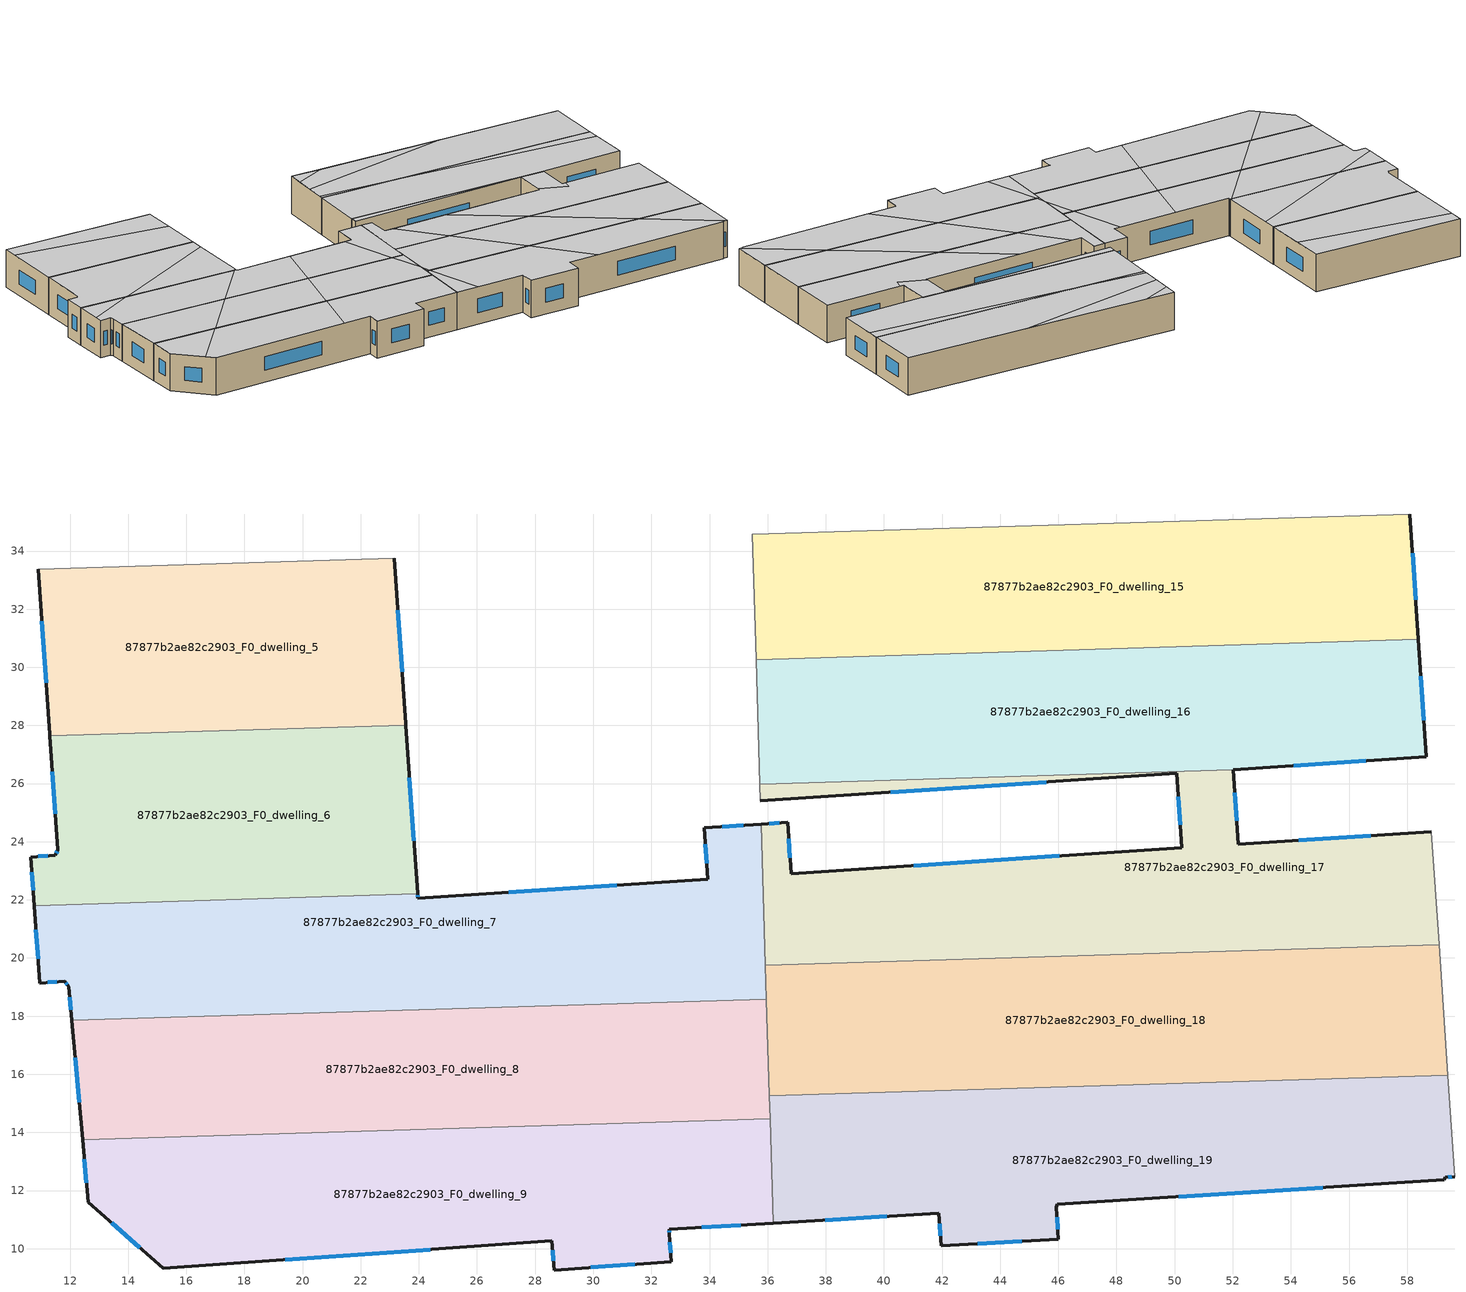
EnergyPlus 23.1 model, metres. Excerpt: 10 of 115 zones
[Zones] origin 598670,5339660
87877b2ae82c2903_F0_dwelling_15
 floor ground (EU_floor_Construction): 58.09,35.27 58.39,30.96 35.6,30.27 35.47,34.58 z0
 wall outside (EU_wall_Construction): 58.39,30.96 58.09,35.27 z0:3
 wall to 87877b2ae82c2903_F0_dwelling_14 (EU_wall_Construction): 58.09,35.27 35.47,34.58 z0:3
 wall to 87877b2ae82c2903_F0_dwelling_16 (EU_wall_Construction): 35.6,30.27 58.39,30.96 z0:3
 wall to 87877b2ae82c2903_F0_dwelling_13 (EU_wall_Construction): 35.47,34.58 35.6,30.27 z0:3
 window (EU_Window_Construction): 58.29,32.32 58.19,33.92 z0.94:2.06
 ceiling to 87877b2ae82c2903_F1_dwelling_12 (EU_floor_Construction): 58.39,30.96 58.09,35.27 47.97,34.96 35.55,31.99 35.59,30.57 41.18,30.44 z3
 ceiling to 87877b2ae82c2903_F1_dwelling_13 (EU_floor_Construction): 47.97,34.96 37.88,34.65 35.51,33.44 35.55,31.99 z3
 ceiling to 87877b2ae82c2903_F1_dwelling_11 (EU_floor_Construction): 41.18,30.44 35.59,30.57 35.6,30.27 z3
 ceiling to 87877b2ae82c2903_F1_dwelling_14 (EU_floor_Construction): 37.88,34.65 35.47,34.58 35.51,33.44 z3
87877b2ae82c2903_F0_dwelling_16
 floor ground (EU_floor_Construction): 58.39,30.96 58.66,26.92 52.01,26.48 35.73,25.98 35.6,30.27 z0
 wall outside (EU_wall_Construction): 52.01,26.48 58.66,26.92 58.39,30.96 z0:3
 wall to 87877b2ae82c2903_F0_dwelling_17 (EU_wall_Construction): 35.73,25.98 52.01,26.48 z0:3
 wall to 87877b2ae82c2903_F0_dwelling_13 (EU_wall_Construction): 35.6,30.27 35.73,25.98 z0:3
 window (EU_Window_Construction): 58.57,28.18 58.47,29.7 / 54.09,26.62 56.58,26.78 z0.94:2.06
 ceiling to 87877b2ae82c2903_F1_dwelling_11 (EU_floor_Construction): 58.66,26.92 58.45,30.03 41.18,30.44 35.6,30.27 35.73,25.98 52.01,26.48 z3
 ceiling to 87877b2ae82c2903_F1_dwelling_12 (EU_floor_Construction): 58.45,30.03 58.39,30.96 41.18,30.44 z3
87877b2ae82c2903_F0_dwelling_17
 floor ground (EU_floor_Construction): 58.83,24.35 59.1,20.46 35.92,19.75 35.78,24.6 36.68,24.66 36.8,22.9 50.25,23.79 50.07,26.35 35.75,25.4 35.73,25.98 52.01,26.48 52.18,23.91 z0
 wall outside (EU_wall_Construction): 35.75,25.4 50.07,26.35 50.25,23.79 36.8,22.9 36.68,24.66 35.78,24.6 / 58.83,24.35 52.18,23.91 52.01,26.48 z0:3
 wall to 87877b2ae82c2903_F0_dwelling_18 (EU_wall_Construction): 35.92,19.75 59.1,20.46 z0:3
 wall adiabatic (EU_wall_Construction): 59.1,20.46 58.83,24.35 z0:3
 wall to 87877b2ae82c2903_F0_dwelling_7 (EU_wall_Construction): 35.78,24.6 35.92,19.75 z0:3
 wall to 87877b2ae82c2903_F0_dwelling_13 (EU_wall_Construction): 35.73,25.98 35.75,25.4 z0:3
 window (EU_Window_Construction): 36.4,24.64 36.06,24.62 / 36.77,23.45 36.72,24.11 / 46.03,23.51 41.02,23.18 / 50.13,25.54 50.19,24.59 / 40.24,25.7 45.58,26.05 / 52.13,24.72 52.06,25.68 / 56.75,24.21 54.27,24.05 z0.94:2.06
 ceiling to 87877b2ae82c2903_F1_dwelling_10 (EU_floor_Construction): 59.1,20.46 58.83,24.35 52.5,23.93 52.4,23.24 50.23,23.96 50.25,23.79 42.13,23.25 47.21,20.09 z3
 ceiling to 87877b2ae82c2903_F1_dwelling_9 (EU_floor_Construction): 47.21,20.09 42.13,23.25 37.57,22.95 40.51,19.89 z3
 ceiling to 87877b2ae82c2903_F1_dwelling_11 (EU_floor_Construction): 52.4,23.24 52.5,23.93 52.18,23.91 52.01,26.48 35.73,25.98 35.75,25.4 50.07,26.35 50.23,23.96 z3
 ceiling to 87877b2ae82c2903_F1_dwelling_8 (EU_floor_Construction): 40.51,19.89 37.57,22.95 36.8,22.9 36.68,24.66 35.78,24.6 35.92,19.75 z3
87877b2ae82c2903_F0_dwelling_18
 floor ground (EU_floor_Construction): 59.1,20.46 59.4,15.97 36.06,15.26 35.92,19.75 z0
 wall adiabatic (EU_wall_Construction): 59.4,15.97 59.1,20.46 z0:3
 wall to 87877b2ae82c2903_F0_dwelling_19 (EU_wall_Construction): 36.06,15.26 59.4,15.97 z0:3
 wall to 87877b2ae82c2903_F0_dwelling_8 (EU_wall_Construction): 35.96,18.58 36.06,15.26 z0:3
 wall to 87877b2ae82c2903_F0_dwelling_7 (EU_wall_Construction): 35.92,19.75 35.96,18.58 z0:3
 ceiling to 87877b2ae82c2903_F1_dwelling_9 (EU_floor_Construction): 54.12,15.81 47.21,20.09 40.51,19.89 44.71,15.52 z3
 ceiling to 87877b2ae82c2903_F1_dwelling_10 (EU_floor_Construction): 59.4,15.97 59.1,20.46 47.21,20.09 54.12,15.81 z3
 ceiling to 87877b2ae82c2903_F1_dwelling_8 (EU_floor_Construction): 44.71,15.52 40.51,19.89 35.92,19.75 36.04,15.98 36.33,15.27 z3
 ceiling to 87877b2ae82c2903_F1_dwelling_7 (EU_floor_Construction): 36.33,15.27 36.04,15.98 36.06,15.26 z3
87877b2ae82c2903_F0_dwelling_19
 floor ground (EU_floor_Construction): 59.4,15.97 59.64,12.47 59.3,12.46 59.28,12.37 45.96,11.52 45.94,11.42 46,10.33 41.96,10.1 41.89,11.21 36.2,10.88 36.06,15.26 z0
 wall outside (EU_wall_Construction): 36.2,10.88 41.89,11.21 41.96,10.1 46,10.33 45.94,11.42 45.96,11.52 59.28,12.37 59.3,12.46 59.64,12.47 z0:3
 wall adiabatic (EU_wall_Construction): 59.64,12.47 59.4,15.97 z0:3
 wall to 87877b2ae82c2903_F0_dwelling_9 (EU_wall_Construction): 36.09,14.46 36.2,10.88 z0:3
 wall to 87877b2ae82c2903_F0_dwelling_8 (EU_wall_Construction): 36.06,15.26 36.09,14.46 z0:3
 window (EU_Window_Construction): 50.13,11.79 55.1,12.1 / 45.98,10.67 45.96,11.08 / 43.23,10.17 44.74,10.25 / 41.91,10.86 41.94,10.45 / 37.98,10.98 40.1,11.11 / 59.41,12.46 59.53,12.47 z0.94:2.06
 ceiling to 87877b2ae82c2903_F1_dwelling_8 (EU_floor_Construction): 48.4,11.68 44.71,15.52 36.33,15.27 38.05,10.99 41.89,11.21 41.96,10.1 46,10.33 45.94,11.42 45.96,11.52 z3
 ceiling to 87877b2ae82c2903_F1_dwelling_9 (EU_floor_Construction): 59.28,12.37 59.3,12.46 59.5,12.47 54.12,15.81 44.71,15.52 48.4,11.68 z3
 ceiling to 87877b2ae82c2903_F1_dwelling_7 (EU_floor_Construction): 38.05,10.99 36.33,15.27 36.06,15.26 36.2,10.88 z3
 ceiling to 87877b2ae82c2903_F1_dwelling_10 (EU_floor_Construction): 59.64,12.47 59.4,15.97 54.12,15.81 59.5,12.47 z3
87877b2ae82c2903_F0_dwelling_5
 floor ground (EU_floor_Construction): 23.15,33.75 23.55,28.06 23.55,28.01 11.31,27.64 11.31,27.69 10.91,33.37 z0
 wall outside (EU_wall_Construction): 23.55,28.01 23.55,28.06 23.15,33.75 / 10.91,33.37 11.31,27.69 11.31,27.64 z0:3
 wall to 87877b2ae82c2903_F0_dwelling_4 (EU_wall_Construction): 23.15,33.75 10.91,33.37 z0:3
 wall to 87877b2ae82c2903_F0_dwelling_6 (EU_wall_Construction): 11.31,27.64 23.55,28.01 z0:3
 window (EU_Window_Construction): 23.42,29.84 23.27,31.97 / 11.03,31.59 11.18,29.47 z0.94:2.06
 ceiling to 87877b2ae82c2903_F1_dwelling_4 (EU_floor_Construction): 23.55,28.01 23.32,31.26 10.98,32.27 11.31,27.64 z3
 ceiling to 87877b2ae82c2903_F1_dwelling_3 (EU_floor_Construction): 23.32,31.26 23.15,33.75 10.91,33.37 10.98,32.27 z3
87877b2ae82c2903_F0_dwelling_6
 floor ground (EU_floor_Construction): 23.55,28.01 23.96,22.2 10.77,21.8 10.65,23.47 11.49,23.54 11.58,23.73 11.31,27.64 z0
 wall outside (EU_wall_Construction): 11.31,27.64 11.58,23.73 11.49,23.54 10.65,23.47 10.77,21.8 / 23.96,22.2 23.55,28.01 z0:3
 wall to 87877b2ae82c2903_F0_dwelling_7 (EU_wall_Construction): 10.77,21.8 23.96,22.2 z0:3
 window (EU_Window_Construction): 10.69,22.95 10.73,22.32 / 11.23,23.51 10.91,23.49 / 11.55,23.67 11.52,23.6 / 11.39,26.41 11.5,24.95 / 23.83,24.02 23.68,26.19 z0.94:2.06
 ceiling to 87877b2ae82c2903_F1_dwelling_4 (EU_floor_Construction): 23.62,26.99 23.55,28.01 11.31,27.64 11.58,23.73 11.49,23.54 10.65,23.47 10.77,21.8 14.74,21.92 z3
 ceiling to 87877b2ae82c2903_F1_dwelling_5 (EU_floor_Construction): 23.81,22.2 23.95,22.38 23.62,26.99 14.74,21.92 z3
 ceiling to 87877b2ae82c2903_F1_dwelling_6 (EU_floor_Construction): 23.96,22.2 23.95,22.38 23.81,22.2 z3
87877b2ae82c2903_F0_dwelling_7
 floor ground (EU_floor_Construction): 35.78,24.6 35.96,18.58 12.06,17.85 11.95,19.01 11.81,19.2 10.96,19.14 10.77,21.8 23.96,22.2 23.97,22.05 33.94,22.71 33.82,24.47 z0
 wall outside (EU_wall_Construction): 35.78,24.6 33.82,24.47 33.94,22.71 23.97,22.05 23.96,22.2 / 10.77,21.8 10.96,19.14 11.81,19.2 11.95,19.01 12.06,17.85 z0:3
 wall to 87877b2ae82c2903_F0_dwelling_8 (EU_wall_Construction): 12.06,17.85 35.96,18.58 z0:3
 window (EU_Window_Construction): 23.97,22.1 23.96,22.16 / 30.81,22.5 27.09,22.26 / 33.85,23.92 33.9,23.26 / 35.16,24.56 34.43,24.51 / 11.99,18.65 12.03,18.21 / 11.86,19.14 11.91,19.07 / 11.23,19.16 11.54,19.18 / 10.83,20.96 10.9,19.97 z0.94:2.06
 ceiling to 87877b2ae82c2903_F1_dwelling_5 (EU_floor_Construction): 20.78,18.12 23.81,22.2 14.74,21.92 10.92,19.74 10.96,19.14 11.81,19.2 11.95,19.01 12.06,17.85 z3
 ceiling to 87877b2ae82c2903_F1_dwelling_8 (EU_floor_Construction): 35.96,18.58 35.78,24.6 33.82,24.47 33.94,22.71 33.35,22.67 35,18.55 z3
 ceiling to 87877b2ae82c2903_F1_dwelling_4 (EU_floor_Construction): 14.74,21.92 10.77,21.8 10.92,19.74 z3
 ceiling to 87877b2ae82c2903_F1_dwelling_7 (EU_floor_Construction): 35,18.55 33.35,22.67 28.6,22.36 27.86,18.33 z3
 ceiling to 87877b2ae82c2903_F1_dwelling_6 (EU_floor_Construction): 27.86,18.33 28.6,22.36 23.97,22.05 23.96,22.2 23.81,22.2 20.78,18.12 z3
87877b2ae82c2903_F0_dwelling_8
 floor ground (EU_floor_Construction): 35.96,18.58 36.09,14.46 12.43,13.74 12.06,17.85 z0
 wall outside (EU_wall_Construction): 12.06,17.85 12.43,13.74 z0:3
 wall to 87877b2ae82c2903_F0_dwelling_9 (EU_wall_Construction): 12.43,13.74 36.09,14.46 z0:3
 window (EU_Window_Construction): 12.18,16.56 12.31,15.03 z0.94:2.06
 ceiling to 87877b2ae82c2903_F1_dwelling_7 (EU_floor_Construction): 36.09,14.46 36.04,15.98 35,18.55 27.86,18.33 27.11,14.19 z3
 ceiling to 87877b2ae82c2903_F1_dwelling_5 (EU_floor_Construction): 17.65,13.9 20.78,18.12 12.06,17.85 12.43,13.74 z3
 ceiling to 87877b2ae82c2903_F1_dwelling_6 (EU_floor_Construction): 27.11,14.19 27.86,18.33 20.78,18.12 17.65,13.9 z3
 ceiling to 87877b2ae82c2903_F1_dwelling_8 (EU_floor_Construction): 36.04,15.98 35.96,18.58 35,18.55 z3
87877b2ae82c2903_F0_dwelling_9
 floor ground (EU_floor_Construction): 36.09,14.46 36.2,10.88 32.62,10.67 32.61,10.52 32.69,9.56 28.65,9.27 28.58,10.26 15.21,9.32 12.62,11.6 12.43,13.74 z0
 wall outside (EU_wall_Construction): 12.43,13.74 12.62,11.6 15.21,9.32 28.58,10.26 28.65,9.27 32.69,9.56 32.61,10.52 32.62,10.67 36.2,10.88 z0:3
 window (EU_Window_Construction): 33.74,10.74 35.07,10.81 / 32.61,10.57 32.62,10.62 / 32.66,9.86 32.63,10.22 / 29.92,9.36 31.42,9.47 / 28.6,9.95 28.63,9.58 / 19.4,9.62 24.39,9.97 / 13.43,10.88 14.4,10.03 / 12.49,13.07 12.56,12.27 z0.94:2.06
 ceiling to 87877b2ae82c2903_F1_dwelling_6 (EU_floor_Construction): 26.36,10.11 27.11,14.19 17.65,13.9 14.63,9.83 15.21,9.32 z3
 ceiling to 87877b2ae82c2903_F1_dwelling_7 (EU_floor_Construction): 36.2,10.88 36.09,14.46 27.11,14.19 26.36,10.11 28.58,10.26 28.65,9.27 32.69,9.56 32.61,10.52 32.62,10.67 z3
 ceiling to 87877b2ae82c2903_F1_dwelling_5 (EU_floor_Construction): 14.63,9.83 17.65,13.9 12.43,13.74 12.62,11.6 z3
[Building]
EU S2 Campaign: North Axis=0; Terrain=City; Solar Distribution=FullExterior
[Site:Location]
Vienna: Latitude=48; Longitude=16.5; Time Zone=1; Elevation=183
[SizingPeriod:WeatherFileDays]
AnnualSizingPeriod: Begin Month=1; Begin Day of Month=1; End Month=12; End Day of Month=31; Day of Week for Start Day=Monday; Use Weather File Daylight Saving Period=No; Use Weather File Rain and Snow Indicators=No
[MATERIAL]
EU_InternalMass_Material: Roughness=MediumRough; Thickness=0.1; Conductivity=1; Density=1800; Specific Heat=900; Thermal Absorptance=0.9; Solar Absorptance=0.7; Visible Absorptance=0.7
[MATERIAL:NOMASS] Roughness=MediumRough; Thermal Absorptance=0.9; Solar Absorptance=0.7; Visible Absorptance=0.7
Name | Thermal Resistance
EU_wall_NoMass | 0.914258
EU_floor_NoMass | 1.09711
[WINDOWMATERIAL:SIMPLEGLAZINGSYSTEM]
EU_Window_SimpleGlazing: UFactor=2.09642; Solar Heat Gain Coefficient=0.65; Visible Transmittance=0.65
[CONSTRUCTION]
EU_wall_Construction: EU_wall_NoMass
EU_floor_Construction: EU_floor_NoMass
EU_Window_Construction: EU_Window_SimpleGlazing
EU_InternalMass_Construction: EU_InternalMass_Material
[ZONE] Type=1; Multiplier=1; Ceiling Height=autocalculate; Floor Area=autocalculate; Part of Total Floor Area=Yes
Name | Volume
87877b2ae82c2903_F0_dwelling_15 | 294.027
87877b2ae82c2903_F0_dwelling_16 | 291.885
87877b2ae82c2903_F0_dwelling_17 | 276.716
87877b2ae82c2903_F0_dwelling_18 | 313.54
87877b2ae82c2903_F0_dwelling_19 | 294.031
87877b2ae82c2903_F0_dwelling_5 | 211
87877b2ae82c2903_F0_dwelling_6 | 218.774
87877b2ae82c2903_F0_dwelling_7 | 307.301
87877b2ae82c2903_F0_dwelling_8 | 294.052
87877b2ae82c2903_F0_dwelling_9 | 294.053
[INTERNALMASS] Construction=EU_InternalMass_Construction
Name | Zone or ZoneList | Surface Area
87877b2ae82c2903_F0_dwelling_5_EU_InternalMass | 87877b2ae82c2903_F0_dwelling_5 | 70.3368
87877b2ae82c2903_F0_dwelling_6_EU_InternalMass | 87877b2ae82c2903_F0_dwelling_6 | 72.9208
87877b2ae82c2903_F0_dwelling_7_EU_InternalMass | 87877b2ae82c2903_F0_dwelling_7 | 102.43
87877b2ae82c2903_F0_dwelling_8_EU_InternalMass | 87877b2ae82c2903_F0_dwelling_8 | 98.0174
87877b2ae82c2903_F0_dwelling_9_EU_InternalMass | 87877b2ae82c2903_F0_dwelling_9 | 98.0175
87877b2ae82c2903_F0_dwelling_15_EU_InternalMass | 87877b2ae82c2903_F0_dwelling_15 | 98.0087
87877b2ae82c2903_F0_dwelling_16_EU_InternalMass | 87877b2ae82c2903_F0_dwelling_16 | 97.295
87877b2ae82c2903_F0_dwelling_17_EU_InternalMass | 87877b2ae82c2903_F0_dwelling_17 | 92.2386
87877b2ae82c2903_F0_dwelling_18_EU_InternalMass | 87877b2ae82c2903_F0_dwelling_18 | 104.513
87877b2ae82c2903_F0_dwelling_19_EU_InternalMass | 87877b2ae82c2903_F0_dwelling_19 | 98.0105
[OTHEREQUIPMENT] Fuel Type=Electricity; Design Level Calculation Method=Watts/Area; Power per Zone Floor Area=1; Fraction Latent=0; Fraction Radiant=0; Fraction Lost=0; Carbon Dioxide Generation Rate=0; EndUse Subcategory=EU_Step8_InternalGains
Name | Zone or ZoneList or Space or SpaceList | Schedule
EU_Step8_InternalGain_87877b2ae82c2903_F0_dwelling_5_f000 | 87877b2ae82c2903_F0_dwelling_5 | EU_Step8_GainSchedule_87877b2ae82c2903_F0_dwelling_5_f000
EU_Step8_InternalGain_87877b2ae82c2903_F0_dwelling_6_f000 | 87877b2ae82c2903_F0_dwelling_6 | EU_Step8_GainSchedule_87877b2ae82c2903_F0_dwelling_6_f000
EU_Step8_InternalGain_87877b2ae82c2903_F0_dwelling_7_f000 | 87877b2ae82c2903_F0_dwelling_7 | EU_Step8_GainSchedule_87877b2ae82c2903_F0_dwelling_7_f000
EU_Step8_InternalGain_87877b2ae82c2903_F0_dwelling_8_f000 | 87877b2ae82c2903_F0_dwelling_8 | EU_Step8_GainSchedule_87877b2ae82c2903_F0_dwelling_8_f000
EU_Step8_InternalGain_87877b2ae82c2903_F0_dwelling_9_f000 | 87877b2ae82c2903_F0_dwelling_9 | EU_Step8_GainSchedule_87877b2ae82c2903_F0_dwelling_9_f000
EU_Step8_InternalGain_87877b2ae82c2903_F0_dwelling_15_f000 | 87877b2ae82c2903_F0_dwelling_15 | EU_Step8_GainSchedule_87877b2ae82c2903_F0_dwelling_15_f000
EU_Step8_InternalGain_87877b2ae82c2903_F0_dwelling_16_f000 | 87877b2ae82c2903_F0_dwelling_16 | EU_Step8_GainSchedule_87877b2ae82c2903_F0_dwelling_16_f000
EU_Step8_InternalGain_87877b2ae82c2903_F0_dwelling_17_f000 | 87877b2ae82c2903_F0_dwelling_17 | EU_Step8_GainSchedule_87877b2ae82c2903_F0_dwelling_17_f000
EU_Step8_InternalGain_87877b2ae82c2903_F0_dwelling_18_f000 | 87877b2ae82c2903_F0_dwelling_18 | EU_Step8_GainSchedule_87877b2ae82c2903_F0_dwelling_18_f000
EU_Step8_InternalGain_87877b2ae82c2903_F0_dwelling_19_f000 | 87877b2ae82c2903_F0_dwelling_19 | EU_Step8_GainSchedule_87877b2ae82c2903_F0_dwelling_19_f000
[ZONEVENTILATION:DESIGNFLOWRATE] Schedule=EU_AlwaysOn; Design Flow Rate Calculation Method=AirChanges/Hour; Air Changes per Hour=0.546891; Ventilation Type=Natural; Fan Pressure Rise=0; Fan Total Efficiency=1; Constant Term Coefficient=1; Temperature Term Coefficient=0; Velocity Term Coefficient=0; Velocity Squared Term Coefficient=0; Minimum Indoor Temperature=-100; Maximum Indoor Temperature=100; Delta Temperature=-100; Minimum Outdoor Temperature=-100; Maximum Outdoor Temperature=100; Maximum Wind Speed=40
Name | Zone or ZoneList or Space or SpaceList
EU_ConstantAir_87877b2ae82c2903_F0_dwelling_5 | 87877b2ae82c2903_F0_dwelling_5
EU_ConstantAir_87877b2ae82c2903_F0_dwelling_6 | 87877b2ae82c2903_F0_dwelling_6
EU_ConstantAir_87877b2ae82c2903_F0_dwelling_7 | 87877b2ae82c2903_F0_dwelling_7
EU_ConstantAir_87877b2ae82c2903_F0_dwelling_8 | 87877b2ae82c2903_F0_dwelling_8
EU_ConstantAir_87877b2ae82c2903_F0_dwelling_9 | 87877b2ae82c2903_F0_dwelling_9
EU_ConstantAir_87877b2ae82c2903_F0_dwelling_15 | 87877b2ae82c2903_F0_dwelling_15
EU_ConstantAir_87877b2ae82c2903_F0_dwelling_16 | 87877b2ae82c2903_F0_dwelling_16
EU_ConstantAir_87877b2ae82c2903_F0_dwelling_17 | 87877b2ae82c2903_F0_dwelling_17
EU_ConstantAir_87877b2ae82c2903_F0_dwelling_18 | 87877b2ae82c2903_F0_dwelling_18
EU_ConstantAir_87877b2ae82c2903_F0_dwelling_19 | 87877b2ae82c2903_F0_dwelling_19
[HVACTEMPLATE:THERMOSTAT] Constant Heating Setpoint=20; Constant Cooling Setpoint=50
EU_HeatOnly_87877b2ae82c2903_F0_dwelling_0; EU_HeatOnly_87877b2ae82c2903_F0_dwelling_1; EU_HeatOnly_87877b2ae82c2903_F0_dwelling_2; EU_HeatOnly_87877b2ae82c2903_F0_dwelling_3; EU_HeatOnly_87877b2ae82c2903_F0_dwelling_4; EU_HeatOnly_87877b2ae82c2903_F0_dwelling_5; EU_HeatOnly_87877b2ae82c2903_F0_dwelling_6; EU_HeatOnly_87877b2ae82c2903_F0_dwelling_7; EU_HeatOnly_87877b2ae82c2903_F0_dwelling_8; EU_HeatOnly_87877b2ae82c2903_F0_dwelling_9; EU_HeatOnly_87877b2ae82c2903_F0_dwelling_10; EU_HeatOnly_87877b2ae82c2903_F0_dwelling_11; EU_HeatOnly_87877b2ae82c2903_F0_dwelling_12; EU_HeatOnly_87877b2ae82c2903_F0_dwelling_13; EU_HeatOnly_87877b2ae82c2903_F0_dwelling_14; EU_HeatOnly_87877b2ae82c2903_F0_dwelling_15; EU_HeatOnly_87877b2ae82c2903_F0_dwelling_16; EU_HeatOnly_87877b2ae82c2903_F0_dwelling_17; EU_HeatOnly_87877b2ae82c2903_F0_dwelling_18; EU_HeatOnly_87877b2ae82c2903_F0_dwelling_19; EU_HeatOnly_87877b2ae82c2903_F1_dwelling_0; EU_HeatOnly_87877b2ae82c2903_F1_dwelling_1; EU_HeatOnly_87877b2ae82c2903_F1_dwelling_2; EU_HeatOnly_87877b2ae82c2903_F1_dwelling_3; EU_HeatOnly_87877b2ae82c2903_F1_dwelling_4; EU_HeatOnly_87877b2ae82c2903_F1_dwelling_5; EU_HeatOnly_87877b2ae82c2903_F1_dwelling_6; EU_HeatOnly_87877b2ae82c2903_F1_dwelling_7; EU_HeatOnly_87877b2ae82c2903_F1_dwelling_8; EU_HeatOnly_87877b2ae82c2903_F1_dwelling_9; EU_HeatOnly_87877b2ae82c2903_F1_dwelling_10; EU_HeatOnly_87877b2ae82c2903_F1_dwelling_11; EU_HeatOnly_87877b2ae82c2903_F1_dwelling_12; EU_HeatOnly_87877b2ae82c2903_F1_dwelling_13; EU_HeatOnly_87877b2ae82c2903_F1_dwelling_14; EU_HeatOnly_87877b2ae82c2903_F1_dwelling_15; EU_HeatOnly_87877b2ae82c2903_F1_dwelling_16; EU_HeatOnly_87877b2ae82c2903_F1_dwelling_17; EU_HeatOnly_87877b2ae82c2903_F1_dwelling_18; EU_HeatOnly_87877b2ae82c2903_F2_dwelling_0; EU_HeatOnly_87877b2ae82c2903_F2_dwelling_1; EU_HeatOnly_87877b2ae82c2903_F2_dwelling_2; EU_HeatOnly_87877b2ae82c2903_F2_dwelling_3; EU_HeatOnly_87877b2ae82c2903_F2_dwelling_4; EU_HeatOnly_87877b2ae82c2903_F2_dwelling_5; EU_HeatOnly_87877b2ae82c2903_F2_dwelling_6; EU_HeatOnly_87877b2ae82c2903_F2_dwelling_7; EU_HeatOnly_87877b2ae82c2903_F2_dwelling_8; EU_HeatOnly_87877b2ae82c2903_F2_dwelling_9; EU_HeatOnly_87877b2ae82c2903_F2_dwelling_10; EU_HeatOnly_87877b2ae82c2903_F2_dwelling_11; EU_HeatOnly_87877b2ae82c2903_F2_dwelling_12; EU_HeatOnly_87877b2ae82c2903_F2_dwelling_13; EU_HeatOnly_87877b2ae82c2903_F2_dwelling_14; EU_HeatOnly_87877b2ae82c2903_F2_dwelling_15; EU_HeatOnly_87877b2ae82c2903_F2_dwelling_16; EU_HeatOnly_87877b2ae82c2903_F2_dwelling_17; EU_HeatOnly_87877b2ae82c2903_F2_dwelling_18; EU_HeatOnly_87877b2ae82c2903_F3_dwelling_0; EU_HeatOnly_87877b2ae82c2903_F3_dwelling_1; EU_HeatOnly_87877b2ae82c2903_F3_dwelling_2; EU_HeatOnly_87877b2ae82c2903_F3_dwelling_3; EU_HeatOnly_87877b2ae82c2903_F3_dwelling_4; EU_HeatOnly_87877b2ae82c2903_F3_dwelling_5; EU_HeatOnly_87877b2ae82c2903_F3_dwelling_6; EU_HeatOnly_87877b2ae82c2903_F3_dwelling_7; EU_HeatOnly_87877b2ae82c2903_F3_dwelling_8; EU_HeatOnly_87877b2ae82c2903_F3_dwelling_9; EU_HeatOnly_87877b2ae82c2903_F3_dwelling_10; EU_HeatOnly_87877b2ae82c2903_F3_dwelling_11; EU_HeatOnly_87877b2ae82c2903_F3_dwelling_12; EU_HeatOnly_87877b2ae82c2903_F3_dwelling_13; EU_HeatOnly_87877b2ae82c2903_F3_dwelling_14; EU_HeatOnly_87877b2ae82c2903_F3_dwelling_15; EU_HeatOnly_87877b2ae82c2903_F3_dwelling_16; EU_HeatOnly_87877b2ae82c2903_F3_dwelling_17; EU_HeatOnly_87877b2ae82c2903_F3_dwelling_18; EU_HeatOnly_87877b2ae82c2903_F4_dwelling_0; EU_HeatOnly_87877b2ae82c2903_F4_dwelling_1; EU_HeatOnly_87877b2ae82c2903_F4_dwelling_2; EU_HeatOnly_87877b2ae82c2903_F4_dwelling_3; EU_HeatOnly_87877b2ae82c2903_F4_dwelling_4; EU_HeatOnly_87877b2ae82c2903_F4_dwelling_5; EU_HeatOnly_87877b2ae82c2903_F4_dwelling_6; EU_HeatOnly_87877b2ae82c2903_F4_dwelling_7; EU_HeatOnly_87877b2ae82c2903_F4_dwelling_8; EU_HeatOnly_87877b2ae82c2903_F4_dwelling_9; EU_HeatOnly_87877b2ae82c2903_F4_dwelling_10; EU_HeatOnly_87877b2ae82c2903_F4_dwelling_11; EU_HeatOnly_87877b2ae82c2903_F4_dwelling_12; EU_HeatOnly_87877b2ae82c2903_F4_dwelling_13; EU_HeatOnly_87877b2ae82c2903_F4_dwelling_14; EU_HeatOnly_87877b2ae82c2903_F4_dwelling_15; EU_HeatOnly_87877b2ae82c2903_F4_dwelling_16; EU_HeatOnly_87877b2ae82c2903_F4_dwelling_17; EU_HeatOnly_87877b2ae82c2903_F4_dwelling_18; EU_HeatOnly_87877b2ae82c2903_F5_dwelling_0; EU_HeatOnly_87877b2ae82c2903_F5_dwelling_1; EU_HeatOnly_87877b2ae82c2903_F5_dwelling_2; EU_HeatOnly_87877b2ae82c2903_F5_dwelling_3; EU_HeatOnly_87877b2ae82c2903_F5_dwelling_4; EU_HeatOnly_87877b2ae82c2903_F5_dwelling_5; EU_HeatOnly_87877b2ae82c2903_F5_dwelling_6; EU_HeatOnly_87877b2ae82c2903_F5_dwelling_7; EU_HeatOnly_87877b2ae82c2903_F5_dwelling_8; EU_HeatOnly_87877b2ae82c2903_F5_dwelling_9; EU_HeatOnly_87877b2ae82c2903_F5_dwelling_10; EU_HeatOnly_87877b2ae82c2903_F5_dwelling_11; EU_HeatOnly_87877b2ae82c2903_F5_dwelling_12; EU_HeatOnly_87877b2ae82c2903_F5_dwelling_13; EU_HeatOnly_87877b2ae82c2903_F5_dwelling_14; EU_HeatOnly_87877b2ae82c2903_F5_dwelling_15; EU_HeatOnly_87877b2ae82c2903_F5_dwelling_16; EU_HeatOnly_87877b2ae82c2903_F5_dwelling_17; EU_HeatOnly_87877b2ae82c2903_F5_dwelling_18
[HVACTEMPLATE:ZONE:IDEALLOADSAIRSYSTEM] System Availability Schedule=EU_AlwaysOn; Maximum Heating Supply Air Temperature=50; Minimum Cooling Supply Air Temperature=13; Maximum Heating Supply Air Humidity Ratio=0.0156; Minimum Cooling Supply Air Humidity Ratio=0.0077; Heating Limit=NoLimit; Cooling Limit=NoLimit; Heating Availability Schedule=EU_AlwaysOn; Cooling Availability Schedule=EU_CoolingOff; Dehumidification Control Type=ConstantSensibleHeatRatio; Cooling Sensible Heat Ratio=0.7; Dehumidification Setpoint=60; Humidification Control Type=None; Humidification Setpoint=30; Outdoor Air Method=None; Outdoor Air Flow Rate per Person=0.00944; Outdoor Air Flow Rate per Zone Floor Area=0; Outdoor Air Flow Rate per Zone=0; Demand Controlled Ventilation Type=None; Outdoor Air Economizer Type=NoEconomizer; Heat Recovery Type=None; Sensible Heat Recovery Effectiveness=0.7; Latent Heat Recovery Effectiveness=0.65
Name | Template Thermostat
87877b2ae82c2903_F0_dwelling_5 | EU_HeatOnly_87877b2ae82c2903_F0_dwelling_5
87877b2ae82c2903_F0_dwelling_6 | EU_HeatOnly_87877b2ae82c2903_F0_dwelling_6
87877b2ae82c2903_F0_dwelling_7 | EU_HeatOnly_87877b2ae82c2903_F0_dwelling_7
87877b2ae82c2903_F0_dwelling_8 | EU_HeatOnly_87877b2ae82c2903_F0_dwelling_8
87877b2ae82c2903_F0_dwelling_9 | EU_HeatOnly_87877b2ae82c2903_F0_dwelling_9
87877b2ae82c2903_F0_dwelling_15 | EU_HeatOnly_87877b2ae82c2903_F0_dwelling_15
87877b2ae82c2903_F0_dwelling_16 | EU_HeatOnly_87877b2ae82c2903_F0_dwelling_16
87877b2ae82c2903_F0_dwelling_17 | EU_HeatOnly_87877b2ae82c2903_F0_dwelling_17
87877b2ae82c2903_F0_dwelling_18 | EU_HeatOnly_87877b2ae82c2903_F0_dwelling_18
87877b2ae82c2903_F0_dwelling_19 | EU_HeatOnly_87877b2ae82c2903_F0_dwelling_19
[SIZING:ZONE] Zone Cooling Design Supply Air Temperature Input Method=SupplyAirTemperature; Zone Cooling Design Supply Air Temperature=13; Zone Heating Design Supply Air Temperature Input Method=SupplyAirTemperature; Zone Heating Design Supply Air Temperature=50; Zone Cooling Design Supply Air Humidity Ratio=0.008; Zone Heating Design Supply Air Humidity Ratio=0.008; Cooling Design Air Flow Method=DesignDay; Cooling Design Air Flow Rate=0; Cooling Minimum Air Flow per Zone Floor Area=0.000762; Cooling Minimum Air Flow=0; Cooling Minimum Air Flow Fraction=0.2; Heating Design Air Flow Method=DesignDay; Heating Design Air Flow Rate=0; Heating Maximum Air Flow per Zone Floor Area=0.002032; Heating Maximum Air Flow=0.141576; Heating Maximum Air Flow Fraction=0.3; Account for Dedicated Outdoor Air System=No; Dedicated Outdoor Air System Control Strategy=NeutralSupplyAir; Dedicated Outdoor Air Low Setpoint Temperature for Design=autosize; Dedicated Outdoor Air High Setpoint Temperature for Design=autosize; Zone Load Sizing Method=Sensible Load Only No Latent Load; Zone Latent Cooling Design Supply Air Humidity Ratio Input Method=HumidityRatioDifference; Zone Cooling Design Supply Air Humidity Ratio Difference=0.005; Zone Latent Heating Design Supply Air Humidity Ratio Input Method=HumidityRatioDifference; Zone Humidification Design Supply Air Humidity Ratio Difference=0.005
87877b2ae82c2903_F0_dwelling_5; 87877b2ae82c2903_F0_dwelling_6; 87877b2ae82c2903_F0_dwelling_7; 87877b2ae82c2903_F0_dwelling_8; 87877b2ae82c2903_F0_dwelling_9; 87877b2ae82c2903_F0_dwelling_15; 87877b2ae82c2903_F0_dwelling_16; 87877b2ae82c2903_F0_dwelling_17; 87877b2ae82c2903_F0_dwelling_18; 87877b2ae82c2903_F0_dwelling_19
[SCHEDULE:CONSTANT]
Name | Hourly Value
EU_AlwaysOn | 1
EU_CoolingOff | 0
[SCHEDULE:FILE] Column Number=1; Rows to Skip at Top=0; Number of Hours of Data=8760; Column Separator=Comma; Interpolate to Timestep=No; Minutes per Item=60; Adjust Schedule for Daylight Savings=Yes
Name | File
EU_Step8_GainSchedule_87877b2ae82c2903_F0_dwelling_5_f000 | ../../schedules/87877b2ae82c2903/87877b2ae82c2903_F0_dwelling_5_f000_gain.csv
EU_Step8_GainSchedule_87877b2ae82c2903_F0_dwelling_6_f000 | ../../schedules/87877b2ae82c2903/87877b2ae82c2903_F0_dwelling_6_f000_gain.csv
EU_Step8_GainSchedule_87877b2ae82c2903_F0_dwelling_7_f000 | ../../schedules/87877b2ae82c2903/87877b2ae82c2903_F0_dwelling_7_f000_gain.csv
EU_Step8_GainSchedule_87877b2ae82c2903_F0_dwelling_8_f000 | ../../schedules/87877b2ae82c2903/87877b2ae82c2903_F0_dwelling_8_f000_gain.csv
EU_Step8_GainSchedule_87877b2ae82c2903_F0_dwelling_9_f000 | ../../schedules/87877b2ae82c2903/87877b2ae82c2903_F0_dwelling_9_f000_gain.csv
EU_Step8_GainSchedule_87877b2ae82c2903_F0_dwelling_15_f000 | ../../schedules/87877b2ae82c2903/87877b2ae82c2903_F0_dwelling_15_f000_gain.csv
EU_Step8_GainSchedule_87877b2ae82c2903_F0_dwelling_16_f000 | ../../schedules/87877b2ae82c2903/87877b2ae82c2903_F0_dwelling_16_f000_gain.csv
EU_Step8_GainSchedule_87877b2ae82c2903_F0_dwelling_17_f000 | ../../schedules/87877b2ae82c2903/87877b2ae82c2903_F0_dwelling_17_f000_gain.csv
EU_Step8_GainSchedule_87877b2ae82c2903_F0_dwelling_18_f000 | ../../schedules/87877b2ae82c2903/87877b2ae82c2903_F0_dwelling_18_f000_gain.csv
EU_Step8_GainSchedule_87877b2ae82c2903_F0_dwelling_19_f000 | ../../schedules/87877b2ae82c2903/87877b2ae82c2903_F0_dwelling_19_f000_gain.csv
